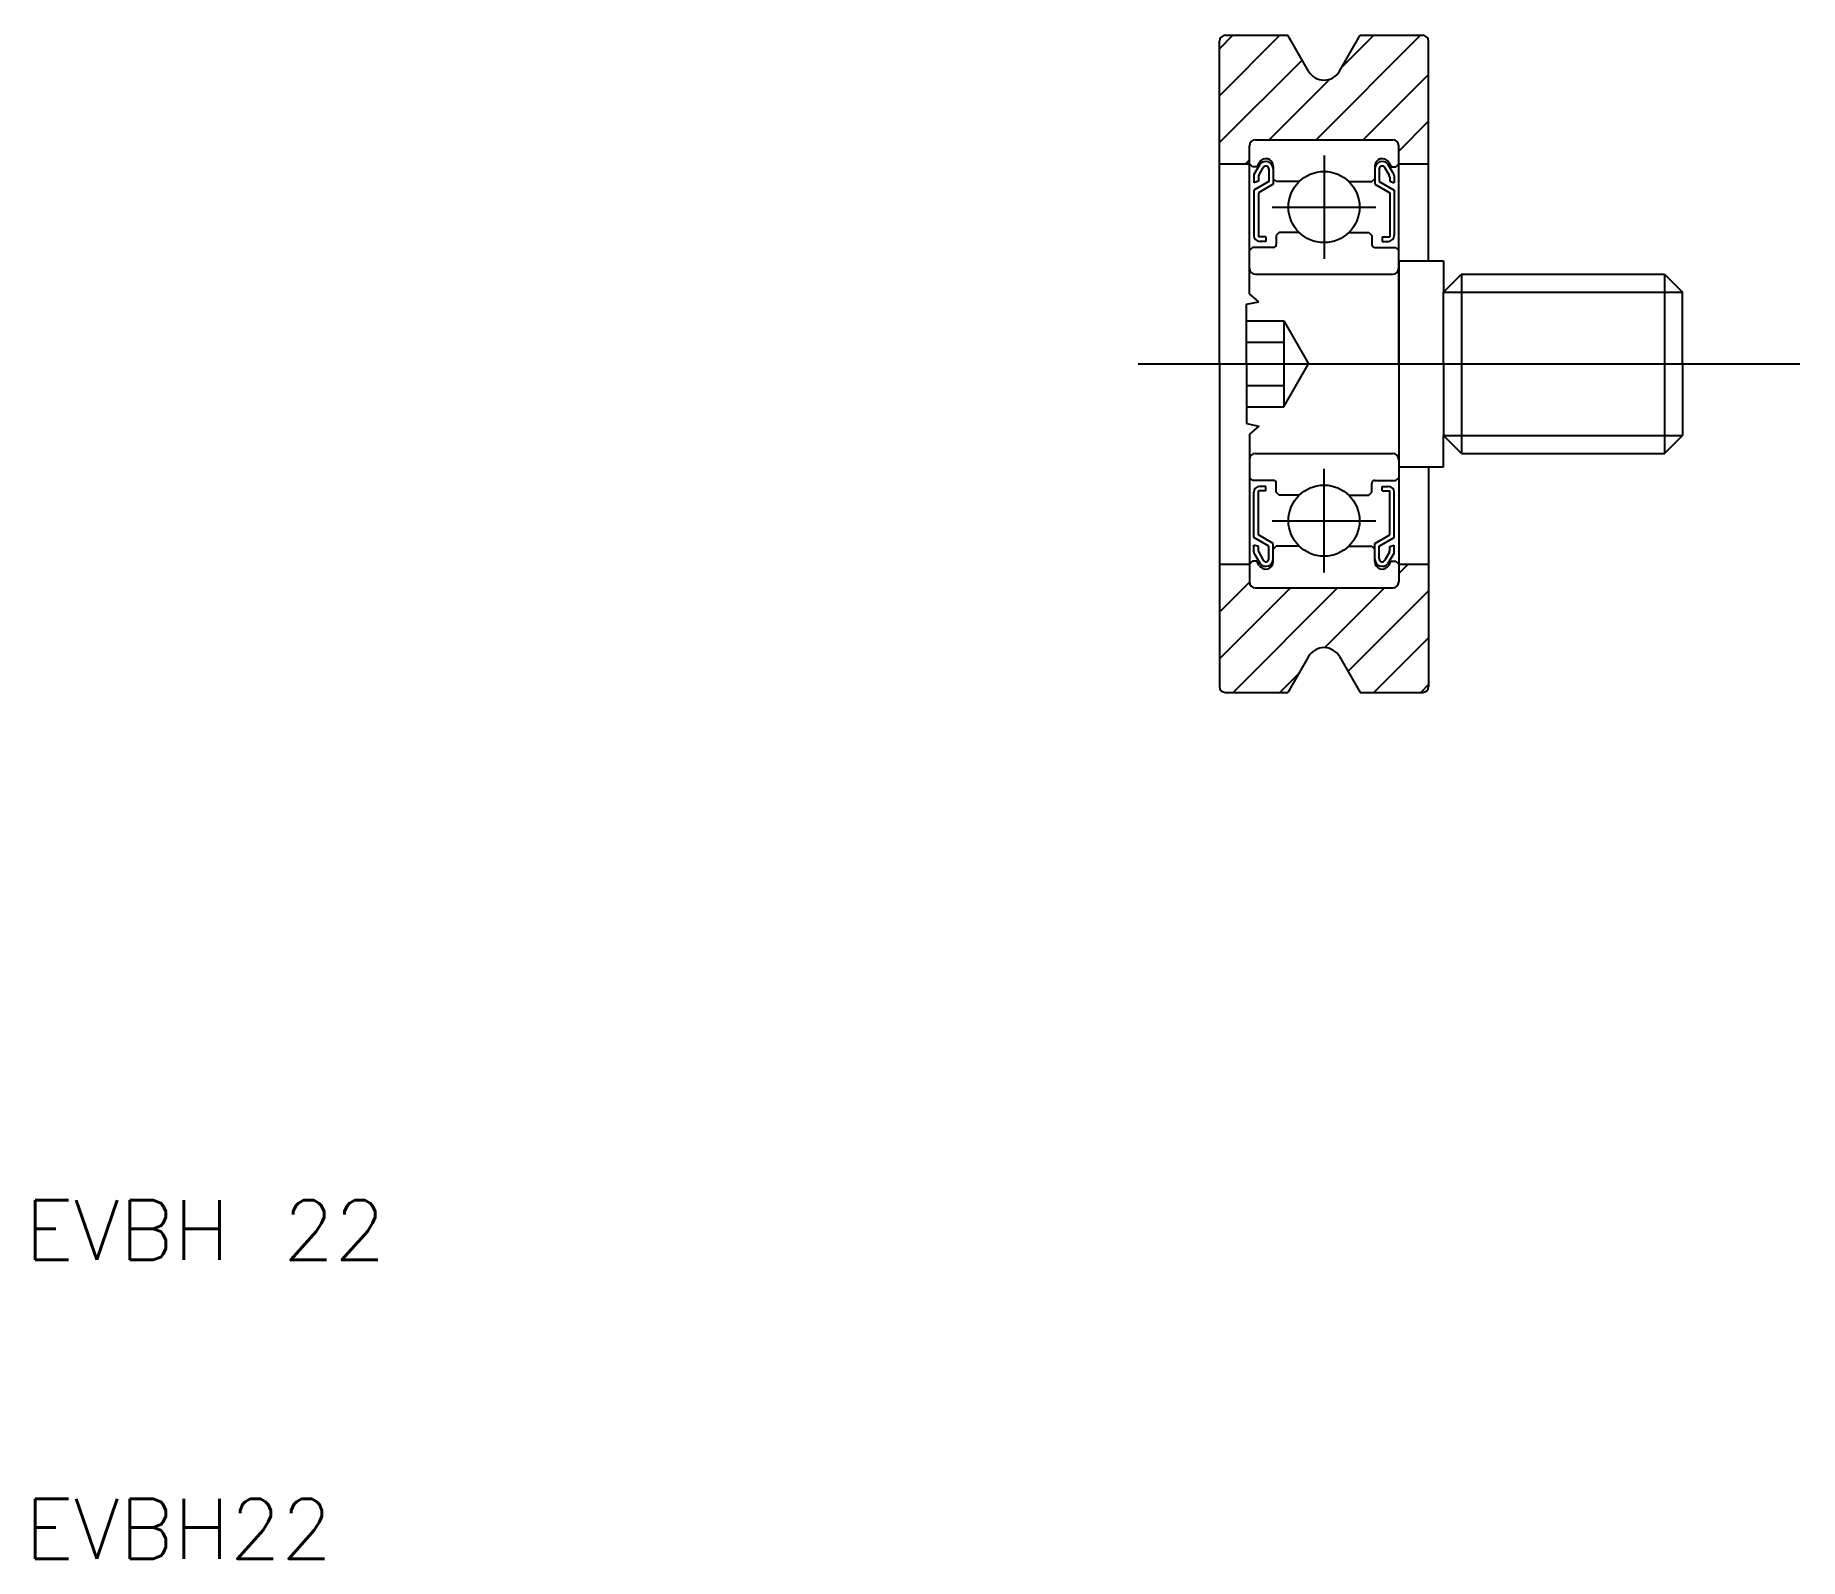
# Model space of a CAD drawing. Extents: x 10.3 to 69.4, y 10 to 61.
import ezdxf

# ---------------------------------------------------------------- set-up
doc = ezdxf.new("R2010")
doc.units = 0
doc.linetypes.add('CENTER', pattern=[50.8, 31.75, -6.35, 6.35, -6.35])
doc.linetypes.add('DASHED', pattern=[19.05, 12.7, -6.35])
doc.layers.get('0').update_dxf_attribs({"linetype": 'CONTINUOUS'})
doc.layers.add('CENTER', color=1, linetype='CENTER')
doc.styles.get("Standard").update_dxf_attribs({"font": 'txt.shx'})

msp = doc.modelspace()

# ---------------------------------------------------------------- linework, layer by layer
at = {"color": 3, "linetype": 'CONTINUOUS'}
for p, q in [((50, 58.979), (52.021, 61)), ((50, 60.55), (50.45, 61)), ((53.236, 57.5), (56.736, 61)), ((54.095, 59.93), (55.165, 61)), ((50, 57.407), (52.765, 60.172)), ((54.808, 57.5), (57, 59.692)), ((51.665, 57.5), (53.698, 59.534)), ((56, 57.121), (57, 58.121)), ((50.865, 56.7), (51, 56.835)), ((57.5, 52.4), (65.5, 52.4)), ((57.5, 47.6), (65.5, 47.6)), ((56, 42.977), (56.323, 43.3)), ((50, 41.692), (51, 42.692)), ((50, 40.12), (52.38, 42.5)), ((50.452, 39), (53.952, 42.5)), ((53.523, 40.5), (55.523, 42.5)), ((54.303, 39.709), (57, 42.405)), ((55.166, 39), (57, 40.834)), ((52.023, 39), (52.649, 39.626)), ((56.738, 39), (57, 39.262))]:
    msp.add_line(p, q, dxfattribs=at)
at = {"color": 7, "linetype": 'CONTINUOUS'}
for p, q in [((50.2, 61), (52.288, 61)), ((52.98, 59.8), (52.288, 61)), ((54.02, 59.8), (54.712, 61)), ((54.712, 61), (56.8, 61)), ((50, 50), (50, 60.8)), ((57, 53.45), (57, 60.8)), ((51.2, 57.5), (55.8, 57.5)), ((51, 52.348), (51, 57.3)), ((51.333, 56.745), (51.25, 56.6)), ((55.667, 56.745), (55.75, 56.6)), ((56, 50), (56, 57.3)), ((50, 56.7), (51, 56.7)), ((51.1, 56.6), (51, 56.7)), ((51.25, 56.6), (51.1, 56.6)), ((51.15, 56.297), (51.15, 56.064)), ((51.163, 56.347), (51.361, 56.688)), ((51.3, 56.256), (51.3, 56.118)), ((51.313, 56.306), (51.453, 56.547)), ((51.65, 56.525), (51.65, 56.1)), ((51.8, 56.62), (51.8, 56.2)), ((51.8, 56.525), (51.8, 56.013)), ((51.9, 56.1), (51.8, 56.2)), ((55.1, 56.1), (55.2, 56.2)), ((55.2, 56.62), (55.2, 56.2)), ((55.2, 56.525), (55.2, 56.013)), ((55.35, 56.525), (55.35, 56.1)), ((55.687, 56.306), (55.547, 56.547)), ((55.837, 56.347), (55.639, 56.688)), ((55.7, 56.256), (55.7, 56.118)), ((55.75, 56.6), (55.9, 56.6)), ((55.85, 56.297), (55.85, 56.064)), ((55.9, 56.6), (56, 56.7)), ((56, 56.7), (57, 56.7)), ((51.3, 56.118), (51.15, 56.064)), ((51.65, 56.1), (51.15, 55.811)), ((51.15, 55.811), (51.15, 54.3)), ((51.8, 56.013), (51.3, 55.725)), ((51.3, 55.725), (51.3, 54.25)), ((52.666, 56.1), (51.9, 56.1)), ((54.334, 56.1), (55.1, 56.1)), ((55.2, 56.013), (55.7, 55.725)), ((55.35, 56.1), (55.85, 55.811)), ((55.7, 56.118), (55.85, 56.064)), ((55.7, 55.725), (55.7, 54.25)), ((55.85, 55.811), (55.85, 54.3)), ((52, 54.4), (51.9, 54.3)), ((52.666, 54.4), (52, 54.4)), ((54.334, 54.4), (55, 54.4)), ((55, 54.4), (55.1, 54.3)), ((51.1, 53.9), (51, 53.8)), ((51.8, 53.9), (51.1, 53.9)), ((51.55, 54.25), (51.3, 54.25)), ((51.55, 54.1), (51.35, 54.1)), ((51.55, 54.25), (51.55, 54.1)), ((51.9, 54.3), (51.9, 54)), ((55.1, 54.3), (55.1, 54)), ((55.2, 53.9), (55.9, 53.9)), ((55.45, 54.25), (55.45, 54.1)), ((55.45, 54.25), (55.7, 54.25)), ((55.45, 54.1), (55.65, 54.1)), ((55.9, 53.9), (56, 53.8)), ((51, 53.65), (51, 53.65)), ((56, 53.45), (57, 53.45)), ((56, 53.45), (56, 46.55)), ((57, 53.45), (57.5, 53.45)), ((57.5, 53.45), (57.5, 52.4)), ((51.2, 53), (55.8, 53)), ((58.1, 53), (57.5, 52.4)), ((58.1, 53), (58.1, 47)), ((58.1, 53), (64.9, 53)), ((64.9, 53), (65.5, 52.4)), ((64.9, 53), (64.9, 47)), ((50.9, 52), (51.312, 52.08)), ((50.9, 50), (50.9, 52)), ((51.312, 52.08), (51, 52.348)), ((57.5, 50), (57.5, 52.4)), ((65.5, 50), (65.5, 52.4)), ((50, 50), (50, 39.2)), ((50.9, 50), (50.9, 48)), ((56, 50), (56, 42.7)), ((57.5, 50), (57.5, 47.6)), ((65.5, 50), (65.5, 47.6)), ((50.9, 48), (51.312, 47.92)), ((51.312, 47.92), (51, 47.652)), ((51, 47.652), (51, 42.7)), ((58.1, 47), (57.5, 47.6)), ((57.5, 46.55), (57.5, 47.6)), ((64.9, 47), (65.5, 47.6)), ((51.2, 47), (55.8, 47)), ((58.1, 47), (64.9, 47)), ((58.1, 47), (64.9, 47)), ((51.1, 46.1), (51, 46.2)), ((51.8, 46.1), (51.1, 46.1)), ((55.2, 46.1), (55.9, 46.1)), ((55.9, 46.1), (56, 46.2)), ((56, 46.55), (57, 46.55)), ((57, 46.55), (57, 39.2)), ((57, 46.55), (57.5, 46.55)), ((51.15, 44.189), (51.15, 45.7)), ((51.55, 45.75), (51.3, 45.75)), ((51.3, 44.275), (51.3, 45.75)), ((51.55, 45.9), (51.35, 45.9)), ((51.55, 45.75), (51.55, 45.9)), ((51.9, 45.7), (51.9, 46)), ((52, 45.6), (51.9, 45.7)), ((52.666, 45.6), (52, 45.6)), ((54.334, 45.6), (55, 45.6)), ((55, 45.6), (55.1, 45.7)), ((55.1, 45.7), (55.1, 46)), ((55.45, 45.75), (55.45, 45.9)), ((55.45, 45.9), (55.65, 45.9)), ((55.45, 45.75), (55.7, 45.75)), ((55.7, 44.275), (55.7, 45.75)), ((55.85, 44.189), (55.85, 45.7)), ((51.65, 43.9), (51.15, 44.189)), ((51.15, 43.703), (51.15, 43.936)), ((51.3, 43.882), (51.15, 43.936)), ((51.8, 43.987), (51.3, 44.275)), ((51.3, 43.744), (51.3, 43.882)), ((51.65, 43.475), (51.65, 43.9)), ((51.8, 43.475), (51.8, 43.987)), ((51.9, 43.9), (51.8, 43.8)), ((51.8, 43.38), (51.8, 43.8)), ((52.666, 43.9), (51.9, 43.9)), ((54.334, 43.9), (55.1, 43.9)), ((55.1, 43.9), (55.2, 43.8)), ((55.2, 43.987), (55.7, 44.275)), ((55.2, 43.475), (55.2, 43.987)), ((55.2, 43.38), (55.2, 43.8)), ((55.35, 43.9), (55.85, 44.189)), ((55.35, 43.475), (55.35, 43.9)), ((55.7, 43.882), (55.85, 43.936)), ((55.7, 43.744), (55.7, 43.882)), ((55.85, 43.703), (55.85, 43.936)), ((50, 43.3), (51, 43.3)), ((51.1, 43.4), (51, 43.3)), ((51.25, 43.4), (51.1, 43.4)), ((51.163, 43.653), (51.361, 43.312)), ((51.333, 43.255), (51.25, 43.4)), ((51.313, 43.694), (51.453, 43.453)), ((55.687, 43.694), (55.547, 43.453)), ((55.837, 43.653), (55.639, 43.312)), ((55.667, 43.255), (55.75, 43.4)), ((55.75, 43.4), (55.9, 43.4)), ((55.9, 43.4), (56, 43.3)), ((56, 43.3), (57, 43.3)), ((51.2, 42.5), (55.8, 42.5)), ((52.98, 40.2), (52.288, 39)), ((54.02, 40.2), (54.712, 39)), ((50.2, 39), (52.288, 39)), ((54.712, 39), (56.8, 39))]:
    msp.add_line(p, q, dxfattribs=at)
at = {"color": 3, "linetype": 'DASHED'}
for p, q in [((50.9, 51.443), (52.15, 51.443)), ((52.15, 51.443), (52.15, 48.557)), ((52.15, 51.443), (52.983, 50)), ((50.9, 50.722), (52.15, 50.722)), ((52.15, 48.557), (52.983, 50)), ((50.9, 49.278), (52.15, 49.278)), ((50.9, 48.557), (52.15, 48.557))]:
    msp.add_line(p, q, dxfattribs=at)
at = {"color": 7, "linetype": 'CONTINUOUS'}
for centre in [(53.5, 55.25), (53.5, 44.75)]:
    msp.add_circle(centre, 1.191, dxfattribs=at)
for centre, radius, start, end in [((50.2, 60.8), 0.2, 90, 180), ((56.8, 60.8), 0.2, 0, 90), ((53.5, 60.1), 0.6, 210, 330), ((51.2, 57.3), 0.2, 90, 180), ((55.8, 57.3), 0.2, 0, 90), ((51.55, 56.62), 0.25, 359.99956, 150.00021), ((51.55, 56.525), 0.25, 0, 139.19441), ((55.45, 56.62), 0.25, 29.99979, 180.00044), ((55.45, 56.525), 0.25, 40.80559, 180), ((51.25, 56.297), 0.1, 150.00032, 180.0006), ((51.4, 56.256), 0.1, 150.00032, 180.0006), ((51.55, 56.525), 0.1, 0, 167.12492), ((55.45, 56.525), 0.1, 12.87508, 180), ((55.6, 56.256), 0.1, 359.9994, 29.99968), ((55.75, 56.297), 0.1, 359.9994, 29.99968), ((51.35, 54.3), 0.2, 180.00032, 270.00031), ((51.8, 54), 0.1, 270.00058, 0), ((55.2, 54), 0.1, 180, 269.99942), ((55.65, 54.3), 0.2, 269.99969, 359.99968), ((51.2, 53.2), 0.2, 180, 270), ((55.8, 53.2), 0.2, 270, 0), ((51.2, 46.8), 0.2, 90, 180), ((55.8, 46.8), 0.2, 0, 90), ((51.8, 46), 0.1, 0, 89.99942), ((55.2, 46), 0.1, 90.00058, 180), ((51.35, 45.7), 0.2, 89.99969, 179.99968), ((55.65, 45.7), 0.2, 0.00032, 90.00031), ((51.4, 43.744), 0.1, 179.9994, 209.99968), ((55.6, 43.744), 0.1, 330.00032, 0.0006), ((51.25, 43.703), 0.1, 179.9994, 209.99968), ((51.55, 43.38), 0.25, 209.99979, 0.00044), ((51.55, 43.475), 0.25, 220.80559, 0), ((51.55, 43.475), 0.1, 192.87508, 0), ((55.45, 43.475), 0.25, 180, 319.19441), ((55.45, 43.38), 0.25, 179.99956, 330.00021), ((55.45, 43.475), 0.1, 180, 347.12492), ((55.75, 43.703), 0.1, 330.00032, 0.0006), ((51.2, 42.7), 0.2, 180, 270), ((55.8, 42.7), 0.2, 270, 0), ((53.5, 39.9), 0.6, 30, 150), ((50.2, 39.2), 0.2, 180, 270), ((56.8, 39.2), 0.2, 270, 0)]:
    msp.add_arc(centre, radius, start, end, dxfattribs=at)
at = {"layer": 'CENTER', "color": 1, "linetype": 'CENTER'}
for p, q in [((53.5, 56.981), (53.5, 53.519)), ((51.768, 55.25), (55.232, 55.25)), ((47.277, 50), (69.43, 50)), ((53.5, 43.019), (53.5, 46.481)), ((51.768, 44.75), (55.232, 44.75))]:
    msp.add_line(p, q, dxfattribs=at)

# ---------------------------------------------------------------- texts
at = {"color": 7, "linetype": 'CONTINUOUS'}
for s, p in [('EVBH 22', (10, 20)), ('EVBH22', (10, 10))]:
    msp.add_text(s, height=2, dxfattribs=at).set_placement(p)

doc.saveas('drawing.dxf')
